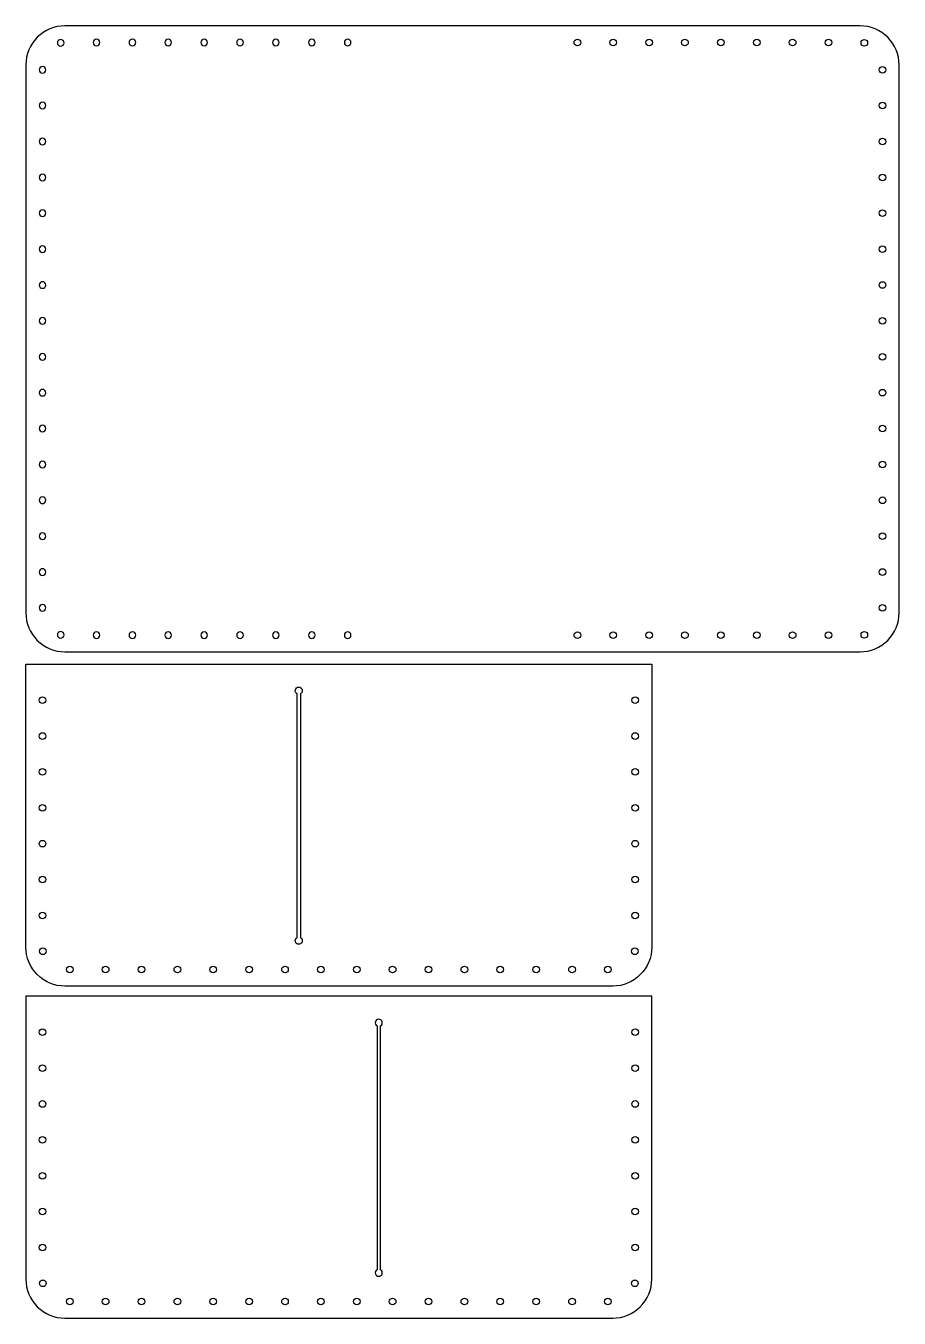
# Model space of a CAD drawing. Header units: millimetres. Extents: x 5965 to 6162, y 511 to 803.
import ezdxf

# ---------------------------------------------------------------- set-up
doc = ezdxf.new("R2010")
doc.units = ezdxf.units.MM

# ---------------------------------------------------------------- blocks, each defined once
blk = doc.blocks.new('*U32')
blk.add_circle((0, 0), 0.75)
blk = doc.blocks.new('*U33')
at = {"color": 0, "linetype": 'ByBlock', "lineweight": -2, "transparency": 16777216}
for p, rotation in [((6089.57, 799.67), 180), ((6097.69, 799.67), 180), ((6105.81, 799.67), 180), ((6113.93, 799.67), 180), ((6122.05, 799.67), 180), ((6130.18, 799.67), 180), ((6138.3, 799.67), 180), ((6146.42, 799.67), 180), ((6154.53, 799.58), 169.0745835348596), ((6158.66, 793.49), 89.99999999999991), ((6158.66, 785.37), 89.99999999999991), ((6158.66, 777.24), 89.99999999999991), ((6158.66, 769.12), 89.99999999999991), ((6158.66, 761), 89.99999999999991), ((6158.66, 752.88), 89.99999999999991), ((6158.66, 744.76), 89.99999999999991), ((6158.66, 736.64), 89.99999999999991), ((6158.66, 728.52), 89.99999999999991), ((6158.66, 720.39), 89.99999999999991), ((6158.66, 712.27), 89.99999999999991), ((6158.66, 704.15), 89.99999999999991), ((6158.66, 696.03), 89.99999999999991), ((6158.66, 687.91), 89.99999999999991), ((6158.66, 679.79), 89.99999999999991), ((6158.66, 671.67), 89.99999999999991), ((6154.53, 665.57), 10.92541646513021)]:
    blk.add_blockref('*U32', p, dxfattribs=dict(at, rotation=rotation))
for p in [(6089.57, 665.48), (6097.69, 665.48), (6105.81, 665.48), (6113.93, 665.48), (6122.05, 665.48), (6130.18, 665.48), (6138.3, 665.48), (6146.42, 665.48)]:
    blk.add_blockref('*U32', p, dxfattribs=at)
blk = doc.blocks.new('*U34')
blk.add_circle((0, 0), 0.75)
blk = doc.blocks.new('*U36')
at = {"color": 0, "linetype": 'ByBlock', "lineweight": -2, "transparency": 16777216}
for p, rotation in [((6089.57, 799.67), 180), ((6097.69, 799.67), 180), ((6105.81, 799.67), 180), ((6113.93, 799.67), 180), ((6122.05, 799.67), 180), ((6130.18, 799.67), 180), ((6138.3, 799.67), 180), ((6146.42, 799.67), 180), ((6154.53, 799.58), 169.0745835348596), ((6158.66, 793.49), 89.99999999999991), ((6158.66, 785.37), 89.99999999999991), ((6158.66, 777.24), 89.99999999999991), ((6158.66, 769.12), 89.99999999999991), ((6158.66, 761), 89.99999999999991), ((6158.66, 752.88), 89.99999999999991), ((6158.66, 744.76), 89.99999999999991), ((6158.66, 736.64), 89.99999999999991), ((6158.66, 728.52), 89.99999999999991), ((6158.66, 720.39), 89.99999999999991), ((6158.66, 712.27), 89.99999999999991), ((6158.66, 704.15), 89.99999999999991), ((6158.66, 696.03), 89.99999999999991), ((6158.66, 687.91), 89.99999999999991), ((6158.66, 679.79), 89.99999999999991), ((6158.66, 671.67), 89.99999999999991), ((6154.53, 665.57), 10.92541646513021)]:
    blk.add_blockref('*U34', p, dxfattribs=dict(at, rotation=rotation))
for p in [(6089.57, 665.48), (6097.69, 665.48), (6105.81, 665.48), (6113.93, 665.48), (6122.05, 665.48), (6130.18, 665.48), (6138.3, 665.48), (6146.42, 665.48)]:
    blk.add_blockref('*U34', p, dxfattribs=at)

msp = doc.modelspace()

# ---------------------------------------------------------------- linework, layer by layer
for points in [[(6162.41, 670.58), (6162.41, 794.58, 0.414214), (6153.57, 803.42), (5973.57, 803.42, 0.414214), (5964.72, 794.58), (5964.72, 670.58, 0.414214), (5973.57, 661.73), (6153.57, 661.73, 0.414214)], [(6106.41, 658.92), (6106.41, 594.92, -0.414214), (6097.57, 586.07), (5973.57, 586.07, -0.414214), (5964.72, 594.92), (5964.72, 658.92)], [(6026.91, 652.25), (6026.91, 597.04, -3.732051), (6026.11, 597.04), (6026.11, 652.25, -3.732051)], [(5964.72, 583.76), (5964.72, 519.76, 0.414214), (5973.57, 510.91), (6097.57, 510.91, 0.414214), (6106.41, 519.76), (6106.41, 583.76)], [(6044.22, 577.09), (6044.22, 521.88, 3.732051), (6045.02, 521.88), (6045.02, 577.09, 3.732051)]]:
    msp.add_lwpolyline(points, format="xyb", close=True)
for centre in [(5968.47, 650.79), (6102.66, 650.79), (5968.47, 642.67), (6102.66, 642.67), (5968.47, 634.55), (6102.66, 634.55), (5968.47, 626.43), (6102.66, 626.43), (5968.47, 618.31), (6102.66, 618.31), (5968.47, 610.19), (6102.66, 610.19), (5968.47, 602.07), (6102.66, 602.07), (5968.56, 593.95), (6102.57, 593.95), (5974.66, 589.82), (5982.78, 589.82), (5990.9, 589.82), (5999.02, 589.82), (6007.14, 589.82), (6015.26, 589.82), (6023.39, 589.82), (6031.51, 589.82), (6039.63, 589.82), (6047.75, 589.82), (6055.87, 589.82), (6063.99, 589.82), (6072.11, 589.82), (6080.24, 589.82), (6088.36, 589.82), (6096.48, 589.82), (5968.47, 575.63), (6102.66, 575.63), (5968.47, 567.51), (6102.66, 567.51), (5968.47, 559.39), (6102.66, 559.39), (5968.47, 551.27), (6102.66, 551.27), (5968.47, 543.15), (6102.66, 543.15), (5968.47, 535.03), (6102.66, 535.03), (5968.47, 526.91), (6102.66, 526.91), (5968.56, 518.79), (6102.57, 518.79), (5974.66, 514.66), (5982.78, 514.66), (5990.9, 514.66), (5999.02, 514.66), (6007.14, 514.66), (6015.26, 514.66), (6023.39, 514.66), (6031.51, 514.66), (6039.63, 514.66), (6047.75, 514.66), (6055.87, 514.66), (6063.99, 514.66), (6072.11, 514.66), (6080.24, 514.66), (6088.36, 514.66), (6096.48, 514.66)]:
    msp.add_circle(centre, 0.75)

# ---------------------------------------------------------------- block references
at = {"xscale": -1}
msp.add_blockref('*U36', (12127.14, 0), dxfattribs=at)
msp.add_blockref('*U33', (0, 0))

doc.saveas('drawing.dxf')
